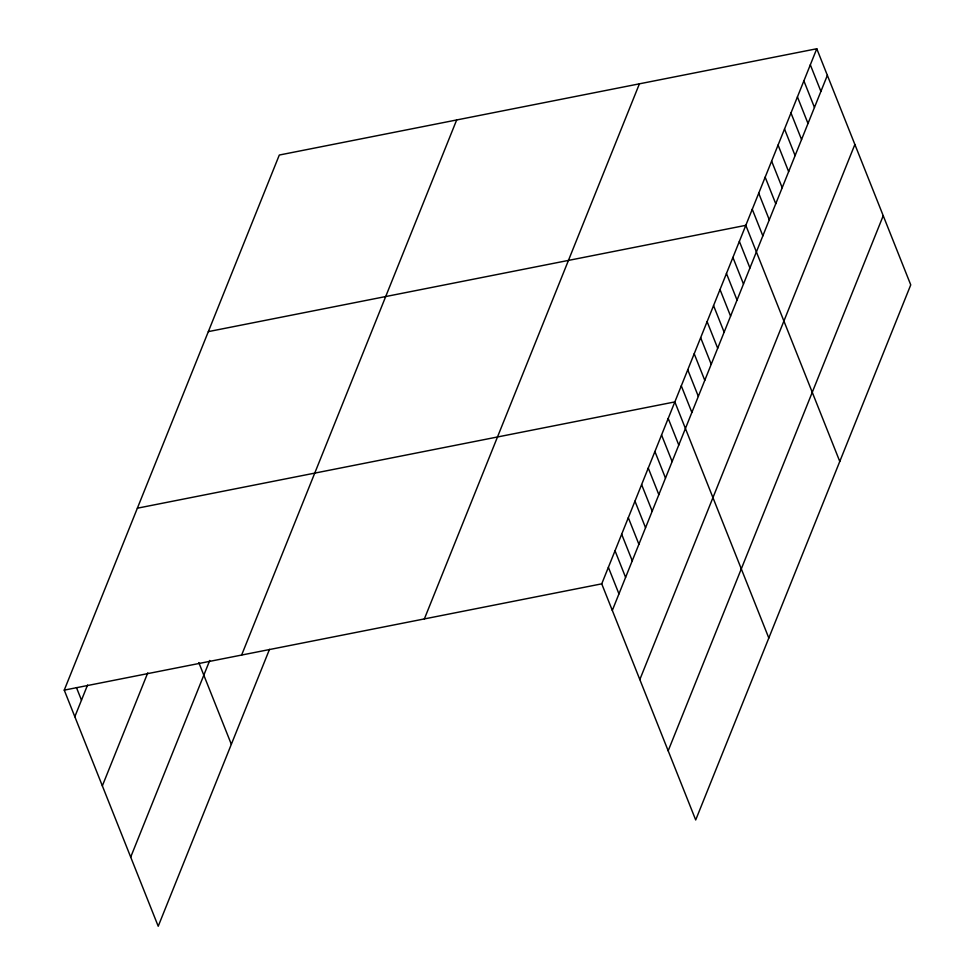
<?xml version="1.0" encoding="UTF-8"?>
<svg xmlns="http://www.w3.org/2000/svg" width="975" height="975" viewBox="0 0 975 975"><rect width="100%" height="100%" fill="white"/><g stroke="black" fill="none" stroke-linecap="round" stroke-linejoin="round"><path stroke-width="1.46" d="M269.502 649.338L158.218 926.25L64.252 690.129L279.301 155.037L816.782 48.75L910.747 284.871L695.699 819.963L601.733 583.842L816.782 48.75M74.831 716.71L87.567 685.011M102.351 785.85L147.773 672.835M130.699 857.098L209.735 660.453M241.629 655.054L456.666 119.962M424.369 618.918L639.417 83.826M612.312 610.423L827.361 75.331M639.832 679.563L854.868 144.483M668.18 750.811L883.228 215.719M208.333 331.622L745.814 225.335L839.78 461.455M137.377 508.194L674.846 401.907L768.812 638.028M64.252 690.129L601.733 583.842M810.322 64.801L820.901 91.382M803.875 80.852L814.454 107.433M797.428 96.903L808.007 123.484M790.969 112.966L801.547 139.535M784.522 129.017L795.1 155.586M778.074 145.068L788.653 171.649M771.615 161.119L782.194 187.7M765.168 177.17L775.747 203.751M758.721 193.221L769.287 219.802M752.261 209.272L762.84 235.853M739.367 241.386L749.933 267.967M732.908 257.437L743.486 284.017M726.46 273.488L737.039 300.068M720.013 289.538L730.58 316.119M713.554 305.589L724.132 332.17M707.107 321.653L717.685 348.221M700.659 337.703L711.226 364.272M694.2 353.754L704.779 380.335M687.753 369.805L698.332 396.386M681.293 385.856L691.872 412.437M668.204 418.446L678.783 445.027M661.55 434.984L672.128 461.565M654.908 451.523L665.486 478.103M648.265 468.061L658.832 494.642M641.611 484.612L652.19 511.18M634.969 501.15L645.547 527.719M628.314 517.688L638.893 544.257M621.672 534.227L632.251 560.796M615.03 550.765L625.597 577.346M608.376 567.304L618.954 593.885M198.815 662.598L231.343 744.315M76.464 687.582L81.486 700.172"/></g></svg>
